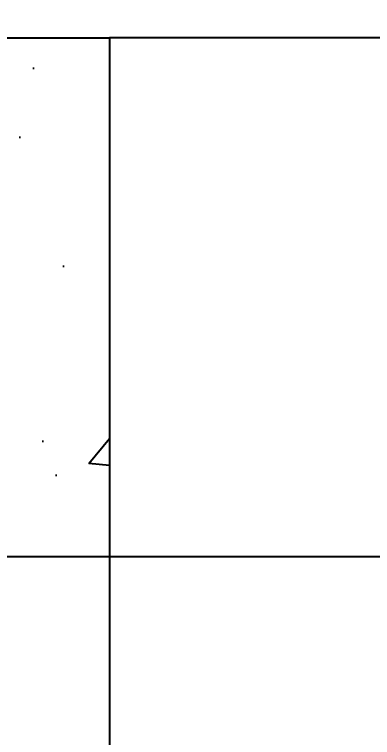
# Model space of a CAD drawing. Extents: x 0 to 79.8, y 0 to 38.2.
# Drawn here: x 4.984 to 5.604, y 29.301 to 30.551 of the extents above; entities that cross this region are included whole.
import ezdxf

# ---------------------------------------------------------------- set-up
doc = ezdxf.new("R2010")
doc.units = 0
doc.header["$MEASUREMENT"] = 0
doc.layers.get('0').update_dxf_attribs({"linetype": 'CONTINUOUS'})
doc.layers.get('DEFPOINTS').update_dxf_attribs({"color": 1, "linetype": 'CONTINUOUS'})
for name, color, linetype in [('TEXT', 7, 'CONTINUOUS'), ('TITLE-BLOCK', 7, 'CONTINUOUS'), ('WALL_COND', 7, 'CONTINUOUS')]:
    doc.layers.add(name, color=color, linetype=linetype)
doc.styles.add('ROMANS', font='romans')
doc.styles.get("Standard").update_dxf_attribs({"font": 'simplex.shx'})
doc.dimstyles.new('QUARTER', dxfattribs={"dimscale": 4, "dimtxt": 0.06, "dimasz": 0.04999999999999999, "dimexe": 0.06, "dimexo": 0.032, "dimgap": 0.021, "dimtad": 0, "dimdec": 4, "dimzin": 4, "dimdsep": 46, "dimlunit": 5, "dimtxsty": 'ROMANS', "dimcen": 0.09, "dimadec": 0, "dimazin": 1, "dimtfac": 1, "dimtdec": 4, "dimtofl": 0, "dimtmove": 0, "dimatfit": 3, "dimfxl": 0, "dimtolj": 1, "dimtzin": 0, "dimarcsym": 0})
doc.dimstyles.new('QUARTER HORIZONTAL', dxfattribs={"dimscale": 4, "dimtxt": 0.06, "dimasz": 0.04999999999999999, "dimexe": 0.06, "dimexo": 0.032, "dimgap": 0.021, "dimtad": 0, "dimtih": 1, "dimtoh": 1, "dimdec": 4, "dimzin": 4, "dimdsep": 46, "dimlunit": 5, "dimtxsty": 'Standard', "dimcen": 0.09, "dimadec": 0, "dimazin": 1, "dimtfac": 1, "dimtdec": 4, "dimtofl": 0, "dimtmove": 0, "dimatfit": 3, "dimfxl": 0, "dimtolj": 1, "dimtzin": 0, "dimarcsym": 0})
doc.dimstyles.get("Standard").update_dxf_attribs({"dimtxt": 0.18, "dimasz": 0.18, "dimexe": 0.18, "dimexo": 0.0625, "dimgap": 0.09, "dimtad": 0, "dimtih": 1, "dimtoh": 1, "dimdec": 4, "dimzin": 0, "dimdsep": 46, "dimtxsty": 'Standard', "dimcen": 0.09, "dimadec": 0, "dimazin": 0, "dimtfac": 1, "dimtdec": 4, "dimtofl": 0, "dimtmove": 0, "dimatfit": 3, "dimfxl": 0, "dimtolj": 1, "dimtzin": 0, "dimarcsym": 0})

# ---------------------------------------------------------------- blocks, each defined once
blk = doc.blocks.new('*D69')
at = {"layer": 'DEFPOINTS', "color": 0}
for p in [(1.692680698425355, 29.61327077029904), (5.833898391647951, 29.61327077029904), (5.684648391647785, 28.48327125751251)]:
    blk.add_point(p, dxfattribs=at)
at = {"layer": 'TITLE-BLOCK', "color": 0, "lineweight": -2}
for p, q in [((1.692680698425355, 29.81327077029904), (1.692680698425355, 30.01327077029904)), ((5.705898391647951, 29.61327077029904), (1.452680698425355, 29.61327077029904)), ((5.556648391647785, 28.48327125751251), (1.452680698425355, 28.48327125751251)), ((1.692680698425356, 28.28327125751251), (1.692680698425356, 28.08327125751251))]:
    blk.add_line(p, q, dxfattribs=at)
at = {"layer": 'TITLE-BLOCK', "color": 0}
for points in [[(1.659347365092022, 29.81327077029904), (1.726014031758688, 29.81327077029904), (1.692680698425355, 29.61327077029904)], [(1.659347365092022, 28.28327125751251), (1.726014031758689, 28.28327125751251), (1.692680698425356, 28.48327125751251)]]:
    blk.add_solid(points, dxfattribs=at)
at = {"layer": 'TITLE-BLOCK', "color": 0, "insert": (1.692680698425363, 29.03327101390577), "char_height": 0.24, "attachment_point": 5}
blk.add_mtext('\\A1;1{\\H1x;\\S1/8;}"', dxfattribs=at)
blk = doc.blocks.new('*D70')
at = {"color": 0, "lineweight": -2}
for p, q in [((0.7658476520794584, 35.34325990862439), (0.7658476520794587, 33.82297986878273)), ((0.7658476520794599, 28.68327125751251), (0.7658476520794596, 30.20355129735416)), ((5.556648391647785, 28.48327125751251), (0.5258476520794595, 28.48327125751251))]:
    blk.add_line(p, q, dxfattribs=at)
at = {"color": 0}
for points in [[(0.7325143187461249, 35.34325990862439), (0.7991809854127917, 35.34325990862439), (0.7658476520794584, 35.54325990862439)], [(0.7325143187461265, 28.68327125751251), (0.7991809854127933, 28.68327125751251), (0.7658476520794599, 28.48327125751251)]]:
    blk.add_solid(points, dxfattribs=at)
at = {"layer": 'DEFPOINTS', "color": 0}
for p in [(0.7658476520794584, 35.54325990862439), (6.132512048931634, 35.54325990862439), (5.684648391647785, 28.48327125751251)]:
    blk.add_point(p, dxfattribs=at)
at = {"color": 0, "insert": (0.765847652079468, 32.01326558306844), "char_height": 0.24, "attachment_point": 5, "rotation": 90, "style": 'ROMANS'}
blk.add_mtext('\\A1;NET FRAME HEIGHT', dxfattribs=at)
blk = doc.blocks.new('*D71')
at = {"layer": 'DEFPOINTS', "color": 0}
for p in [(2.796637917776366, 35.23877077029906), (6.099930553667516, 35.23877077029906), (4.735086744330873, 30.51077125751254)]:
    blk.add_point(p, dxfattribs=at)
at = {"layer": 'TITLE-BLOCK', "color": 0, "lineweight": -2}
for p, q in [((5.971930553667515, 35.23877077029906), (2.556637917776367, 35.23877077029906)), ((2.796637917776366, 35.03877077029905), (2.796637917776367, 33.23877101390579)), ((2.796637917776368, 30.71077125751254), (2.796637917776367, 32.5107710139058)), ((4.607086744330873, 30.51077125751254), (2.556637917776368, 30.51077125751254))]:
    blk.add_line(p, q, dxfattribs=at)
at = {"layer": 'TITLE-BLOCK', "color": 0}
for points in [[(2.763304584443033, 35.03877077029905), (2.8299712511097, 35.03877077029905), (2.796637917776366, 35.23877077029906)], [(2.763304584443035, 30.71077125751254), (2.829971251109701, 30.71077125751254), (2.796637917776368, 30.51077125751254)]]:
    blk.add_solid(points, dxfattribs=at)
at = {"layer": 'TITLE-BLOCK', "color": 0, "insert": (2.796637917776376, 32.87477101390579), "char_height": 0.24, "attachment_point": 5}
blk.add_mtext('\\A1;4{\\H1x;\\S3/4;}"', dxfattribs=at)
blk = doc.blocks.new('*D72')
at = {"color": 0, "lineweight": -2}
for p, q in [((1.692680698425364, 35.34325990862438), (1.692680698425364, 35.19369391089027)), ((1.692680698425365, 29.81327077029903), (1.692680698425365, 29.96283676803313)), ((5.705898391647951, 29.61327077029903), (1.452680698425365, 29.61327077029903))]:
    blk.add_line(p, q, dxfattribs=at)
at = {"color": 0}
for points in [[(1.659347365092031, 35.34325990862438), (1.726014031758697, 35.34325990862438), (1.692680698425364, 35.54325990862438)], [(1.659347365092032, 29.81327077029903), (1.726014031758698, 29.81327077029903), (1.692680698425365, 29.61327077029903)]]:
    blk.add_solid(points, dxfattribs=at)
at = {"layer": 'DEFPOINTS', "color": 0}
for p in [(1.692680698425364, 35.54325990862438), (6.132512048931577, 35.54325990862438), (5.833898391647951, 29.61327077029903)]:
    blk.add_point(p, dxfattribs=at)
at = {"color": 0, "insert": (1.692680698425373, 32.57826533946169), "char_height": 0.24, "attachment_point": 5, "rotation": 90, "style": 'ROMANS'}
blk.add_mtext('\\A1;JAMB HEIGHT (NHF-1.125")', dxfattribs=at)

msp = doc.modelspace()

# ---------------------------------------------------------------- hatches: boundary and pattern name
at = {"layer": 'TITLE-BLOCK'}
h = msp.add_hatch(dxfattribs=at)
h.set_pattern_fill('AR-CONC', color=256, scale=0.1, style=0)
h.set_pattern_definition([(49.99999999999999, (79.89276619132715, 29.89237704895002), (0.7172601826007535, -0.06275213498259512), [0.07500000000000001, -0.8250000000000001]), (355, (79.89276619132715, 29.89237704895002), (-0.138751333613, 0.7521921337000119), [0.06, -0.66]), (100.4514, (79.95253787132714, 29.88714770895002), (0.5785093817140216, 0.6894395420609536), [0.06374018999999986, -0.7011421119999988]), (46.18420000000002, (79.89276619132715, 30.09237704895001), (1.067241048625645, -0.1655190143290181), [0.1124999999999999, -1.237499999999998]), (96.6356, (79.98170293632714, 30.07858374195001), (0.9346627055487033, 0.9741178709004418), [0.095610288, -1.051713]), (351.1842, (79.89276619132715, 30.09237704895001), (0.9346619451336272, 0.9741186009253247), [0.09000000000000001, -0.9900000000000001]), (21, (79.99276619132715, 30.04237704895002), (0.5969070521184617, -0.4026188906653388), [0.07500000000000001, -0.8250000000000001]), (326.0000000000001, (79.99276619132715, 30.04237704895002), (0.2433153319215817, 0.7251500450468531), [0.06, -0.66]), (71.4514, (80.04250842432714, 30.00882544295001), (0.84022262858149, 0.3225304967099524), [0.06374019000000002, -0.701142112]), (37.50000000000001, (79.89276619132715, 29.89237704895002), (0.01215985531729067, 0.3328938538313115), [0, -0.652, 0, -0.67, 0, -0.6625000000000001]), (7.499999999999999, (79.89276619132715, 29.89237704895002), (0.2630695374421486, 0.3944117118823602), [0, -0.382, 0, -0.637, 0, -0.2525]), (327.5, (79.66976619132714, 29.89237704895002), (0.5338224361724091, -0.0225548717343798), [0, -0.25, 0, -0.78, 0, -1.035]), (317.5, (79.56976619132715, 29.89237704895002), (0.5831861693423862, 0.1001049823323176), [0, -0.325, 0, -0.518, 0, -0.735])])
h.paths.add_polyline_path([(5.148398391647902, 28.45327125751254), (5.148398391647902, 30.51077125751252), (4.735086744330872, 30.51077125751252), (4.595865830906334, 30.24901609836034), (4.541747924227074, 29.52136745863174), (4.59586583090632, 28.69687854685083), (4.931701386718544, 27.41706252893766), (5.60565124542908, 26.68049469268729), (8.308192065218094, 26.3075548053188), (11.73280755635393, 26.42771752684252), (12.46652686543366, 27.17346871949417), (12.72981719177287, 27.98760563655618), (12.85408377354052, 28.9347060932122), (12.83899257713252, 29.94037009354343), (12.81493030450726, 30.51077125751252), (12.20339839164794, 30.51077125751252), (12.20339839164794, 28.45327125751255), (11.61514839164807, 28.45327125751255), (11.61514839164806, 28.04956338042907), (11.76381235552794, 27.90089941654917), (11.67440940496147, 27.72461539057382), (11.79795696100917, 27.57375637945493), (11.65536935013177, 27.41032707031103), (11.77862632911195, 27.21421135458001), (11.70406951281019, 26.89076019952709), (11.36317464600194, 26.93044947420138), (11.01362131201054, 26.74850836972116), (10.82969987892434, 26.81321294603385), (10.51528194559945, 26.72507195925386), (10.29573677070848, 26.90927087166045), (9.690130803608675, 26.76127296487719), (9.46353122503627, 26.92756316308395), (9.531557662798726, 27.2324834562596), (9.384007561734172, 27.40121144790804), (9.480575338341055, 27.75255751313909), (9.406537794889019, 27.87410070281872), (9.552648391648013, 28.04956338042912), (9.55264839164807, 28.45327125751255)])

# ---------------------------------------------------------------- linework, layer by layer
for p, q in [((5.648398391647902, 30.51077125751252), (5.148398391647902, 30.51077125751252)), ((5.148398391647902, 30.51077125751252), (5.148398391647909, 28.45327125751252))]:
    msp.add_line(p, q, dxfattribs=at)
at = {"layer": 'WALL_COND', "color": 7}
msp.add_lwpolyline([(11.20889839164808, 28.45327125751255), (12.20339839164794, 28.45327125751255), (12.20339839164794, 30.51077125751252), (12.81493030450727, 30.51077125751252), (12.83899257713253, 29.94037009354333), (12.85408377354051, 28.93470609321214), (12.72981719177287, 27.98760563655612), (12.46652686543368, 27.17346871949417), (11.73280755635393, 26.42771752684252), (8.308192065218094, 26.3075548053188), (5.605651245429087, 26.68049469268729), (4.93170138671853, 27.41706252893767), (4.595865830906334, 28.69687854685083), (4.541747924227067, 29.52136745863181), (4.595865830906334, 30.24901609836034), (4.735086744330872, 30.51077125751252), (5.148398391647902, 30.51077125751252), (5.148398391647909, 28.45327125751254), (9.958898391648077, 28.45327125751255)], dxfattribs=at)

# ---------------------------------------------------------------- dimensions: what is measured, and where the dimension line sits
for base, p1, p2, text, picture, middle in [((0.7658476520794584, 35.54325990862439), (5.684648391647784, 28.48327125751249), (6.13251204893163, 35.54325990862438), 'NET FRAME HEIGHT', '*D70', (0.765847652079468, 32.01326558306844)), ((1.692680698425364, 35.54325990862438), (5.833898391647949, 29.61327077029902), (6.132512048931574, 35.54325990862436), 'JAMB HEIGHT (NHF-1.125")', '*D72', (1.692680698425373, 32.57826533946169))]:
    dim = msp.add_linear_dim(base=base, p1=p1, p2=p2, angle=90, text=text, dimstyle='QUARTER', override={"dimpost": '"', "dimse2": 1})
    dim.commit()
    dim.dimension.update_dxf_attribs({"geometry": picture, "text_midpoint": middle})
at = {"layer": 'TITLE-BLOCK'}
dim = msp.add_linear_dim(base=(2.796637917776366, 35.23877077029906), p1=(4.735086744330872, 30.51077125751252), p2=(6.099930553667512, 35.23877077029904), angle=90, dimstyle='QUARTER HORIZONTAL', override={"dimpost": '"'}, dxfattribs=at)
dim.commit()
dim.dimension.update_dxf_attribs({"geometry": '*D71', "text_midpoint": (2.796637917776376, 32.87477101390579)})
dim = msp.add_linear_dim(base=(1.692680698425355, 29.61327077029904), p1=(5.684648391647784, 28.48327125751249), p2=(5.833898391647949, 29.61327077029902), angle=90, dimstyle='QUARTER HORIZONTAL', override={"dimpost": '"'}, dxfattribs=at)
dim.commit()
dim.dimension.update_dxf_attribs({"geometry": '*D69', "text_midpoint": (1.692680698425363, 29.03327101390577), "dimtype": 160})

# ---------------------------------------------------------------- leaders
at = {"layer": 'TEXT'}
for points in [[(6.182678470508904, 29.67577077029902), (5.549301305930612, 32.56661774373532), (5.174301305930612, 32.56661774373532)], [(5.693398391647918, 30.51077125751252), (5.381708296513807, 31.74576045883854), (5.006708296513807, 31.74576045883854)]]:
    msp.add_leader(points, dimstyle='Standard', dxfattribs=at)

doc.saveas('drawing.dxf')
